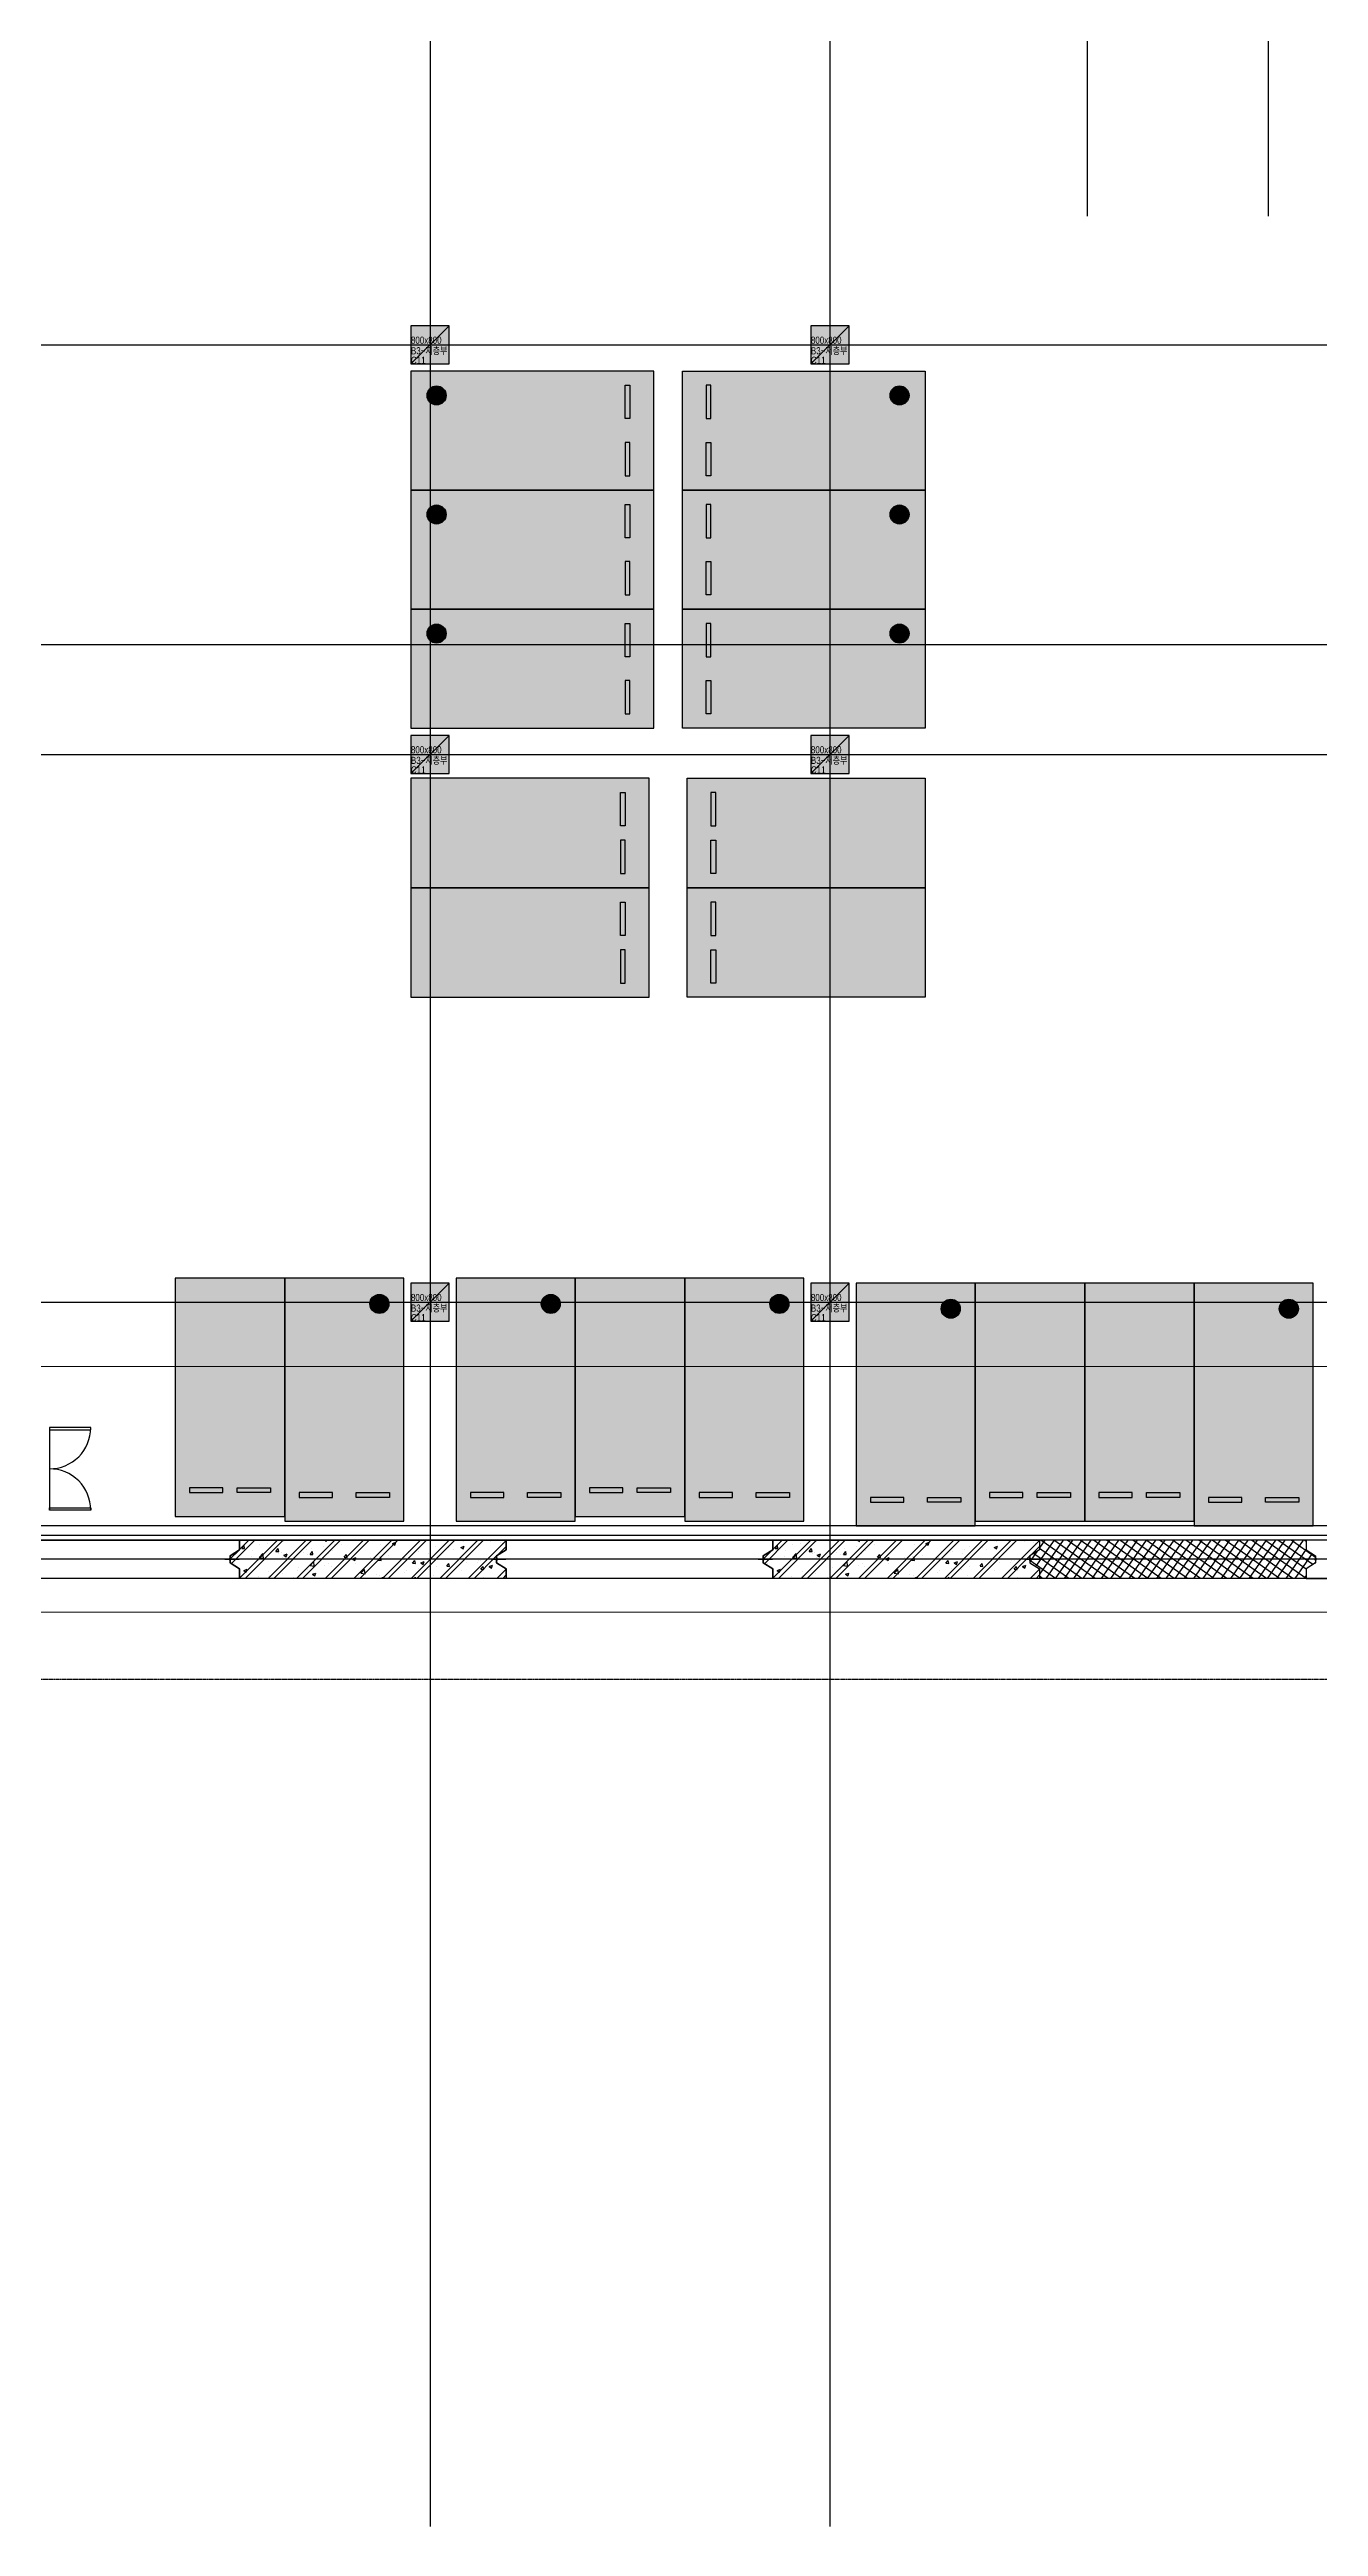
# Model space of a CAD drawing. Header units: millimetres. Extents: x -20379 to 476967, y -520228 to 220376.
# Drawn here: x 247654 to 274304, y -520228 to -468221 of the extents above; entities that cross this region are included whole.
import ezdxf
from ezdxf.enums import TextEntityAlignment as Align

# ---------------------------------------------------------------- set-up
doc = ezdxf.new("R2010")
doc.units = ezdxf.units.MM
doc.header["$MEASUREMENT"] = 0
doc.linetypes.add('$0$X-GRID_B3~B1$0$CENTER2', pattern=[1.125, 0.75, -0.125, 0.125, -0.125])
doc.linetypes.add('$0$X-SITE$0$ACAD_ISO05W100', pattern=[33, 24, -3, 0, -3, 0, -3])
doc.layers.get('Defpoints').update_dxf_attribs({"color": 145, "lineweight": 9})
doc.layers.add('$0$NDC_S_HATCH MATERIAL', color=8, linetype='Continuous', lineweight=9)
for name, color, linetype in [('$0$X-COL-B2$0$A-254', 254, 'Continuous'), ('$0$X-COL-B2$0$A-COL', 2, 'Continuous'), ('$0$X-COL-B2$0$A-CON', 2, 'Continuous'), ('$0$X-DIAPHGRAM Wall PLAN$0$A-COL', 2, 'Continuous'), ('$0$X-DIAPHGRAM Wall PLAN$0$A-HAT', 9, 'Continuous'), ('$0$X-GRID_B3~B1$0$A-CEN1', 1, '$0$X-GRID_B3~B1$0$CENTER2'), ('$0$X-INT-B2$0$A-DOOR', 4, 'Continuous'), ('$0$X-INT-B2$0$A-DOORF', 9, 'Continuous'), ('$0$X-INT-B2$0$A-ELE4', 8, 'Continuous'), ('$0$X-INT-B2$0$A-PARK', 5, 'Continuous'), ('$0$X-INT-B2$0$A-PARK(\\M+3C8AE\\M+3C0E5)', 5, 'Continuous'), ('$0$X-INT-B2$0$A-WALB', 3, 'Continuous'), ('$0$X-SITE$0$A-SITE', 2, '$0$X-SITE$0$ACAD_ISO05W100')]:
    doc.layers.add(name, color=color, linetype=linetype)
doc.styles.add('$0$X-COL-B2$0$Hrtext', font='arial.ttf', dxfattribs={"width": 0.8})
doc.styles.add('$0$X-GRID_B3~B1$0$Heerim', font='', dxfattribs={"width": 0.8})
doc.styles.get('$0$X-GRID_B3~B1$0$Heerim').set_extended_font_data('Dotum')

# ---------------------------------------------------------------- blocks, each defined once
blk = doc.blocks.new('$0$258')
at = {"layer": '$0$X-COL-B2$0$A-254'}
h = blk.add_hatch(color=256, dxfattribs=at)
h.dxf.hatch_style = 1
h.paths.add_polyline_path([(354347, -160731), (353547, -160731), (353547, -161531), (354347, -161531)])
h = blk.add_hatch(color=256, dxfattribs=at)
h.dxf.hatch_style = 1
h.paths.add_polyline_path([(362747, -160731), (361947, -160731), (361947, -161531), (362747, -161531)])
h = blk.add_hatch(color=256, dxfattribs=at)
h.dxf.hatch_style = 1
h.paths.add_polyline_path([(354347, -169331), (353547, -169331), (353547, -170131), (354347, -170131)])
h = blk.add_hatch(color=256, dxfattribs=at)
h.dxf.hatch_style = 1
h.paths.add_polyline_path([(362747, -169331), (361947, -169331), (361947, -170131), (362747, -170131)])
h = blk.add_hatch(color=256, dxfattribs=at)
h.dxf.hatch_style = 1
h.paths.add_polyline_path([(354347, -180831), (353547, -180831), (353547, -181631), (354347, -181631)])
h = blk.add_hatch(color=256, dxfattribs=at)
h.dxf.hatch_style = 1
h.paths.add_polyline_path([(362747, -180831), (361947, -180831), (361947, -181631), (362747, -181631)])
at = {"layer": '$0$X-INT-B2$0$A-PARK'}
h = blk.add_hatch(color=254, dxfattribs=at)
h.dxf.hatch_style = 1
h.paths.add_polyline_path([(358547, -170231), (353547, -170231), (353547, -172531), (358547, -172531)])
h = blk.add_hatch(color=254, dxfattribs=at)
h.dxf.hatch_style = 1
h.paths.add_polyline_path([(359347, -170231), (364347, -170231), (364347, -172531), (359347, -172531)])
h = blk.add_hatch(color=254, dxfattribs=at)
h.dxf.hatch_style = 1
h.paths.add_polyline_path([(358547, -172531), (353547, -172531), (353547, -174831), (358547, -174831)])
h = blk.add_hatch(color=254, dxfattribs=at)
h.dxf.hatch_style = 1
h.paths.add_polyline_path([(359347, -172531), (364347, -172531), (364347, -174831), (359347, -174831)])
h = blk.add_hatch(color=254, dxfattribs=at)
h.dxf.hatch_style = 1
h.paths.add_polyline_path([(350897, -185731), (350897, -180731), (348597, -180731), (348597, -185731)])
h = blk.add_hatch(color=254, dxfattribs=at)
h.dxf.hatch_style = 1
h.paths.add_polyline_path([(359297, -185731), (359297, -180731), (356997, -180731), (356997, -185731)])
h = blk.add_hatch(color=254, dxfattribs=at)
h.dxf.hatch_style = 1
h.paths.add_polyline_path([(367697, -185831), (367697, -180831), (365397, -180831), (365397, -185831)])
h = blk.add_hatch(color=254, dxfattribs=at)
h.dxf.hatch_style = 1
h.paths.add_polyline_path([(369997, -185831), (369997, -180831), (367697, -180831), (367697, -185831)])
at = {"layer": '$0$X-INT-B2$0$A-PARK(\\M+3C8AE\\M+3C0E5)'}
h = blk.add_hatch(color=251, dxfattribs=at)
h.dxf.hatch_style = 1
edge = h.paths.add_edge_path()
edge.add_arc((354085, -162194), 200, 0, 360)
h = blk.add_hatch(color=251, dxfattribs=at)
h.dxf.hatch_style = 1
edge = h.paths.add_edge_path()
edge.add_arc((363808, -162194), 200, 0, 360)
h = blk.add_hatch(color=251, dxfattribs=at)
h.dxf.hatch_style = 1
edge = h.paths.add_edge_path()
edge.add_arc((354085, -164694), 200, 0, 360)
h = blk.add_hatch(color=251, dxfattribs=at)
h.dxf.hatch_style = 1
edge = h.paths.add_edge_path()
edge.add_arc((363808, -164694), 200, 0, 360)
h = blk.add_hatch(color=251, dxfattribs=at)
h.dxf.hatch_style = 1
edge = h.paths.add_edge_path()
edge.add_arc((354085, -167194), 200, 0, 360)
h = blk.add_hatch(color=251, dxfattribs=at)
h.dxf.hatch_style = 1
edge = h.paths.add_edge_path()
edge.add_arc((363808, -167194), 200, 0, 360)
h = blk.add_hatch(color=251, dxfattribs=at)
h.dxf.hatch_style = 1
edge = h.paths.add_edge_path()
edge.add_arc((352884, -181269), 200, 0, 360)
h = blk.add_hatch(color=251, dxfattribs=at)
h.dxf.hatch_style = 1
edge = h.paths.add_edge_path()
edge.add_arc((356484, -181269), 200, 0, 360)
h = blk.add_hatch(color=251, dxfattribs=at)
h.dxf.hatch_style = 1
edge = h.paths.add_edge_path()
edge.add_arc((361284, -181269), 200, 0, 360)
h = blk.add_hatch(color=251, dxfattribs=at)
h.dxf.hatch_style = 1
edge = h.paths.add_edge_path()
edge.add_arc((364884, -181369), 200, 0, 360)
h = blk.add_hatch(color=251, dxfattribs=at)
h.dxf.hatch_style = 1
edge = h.paths.add_edge_path()
edge.add_arc((371984, -181369), 200, 0, 360)
h = blk.add_hatch(color=254)
h.dxf.hatch_style = 1
h.paths.add_polyline_path([(358647, -161681), (353547, -161681), (353547, -164181), (358647, -164181)])
h = blk.add_hatch(color=254)
h.dxf.hatch_style = 1
h.paths.add_polyline_path([(359247, -161681), (364347, -161681), (364347, -164181), (359247, -164181)])
h = blk.add_hatch(color=254)
h.dxf.hatch_style = 1
h.paths.add_polyline_path([(358647, -164181), (353547, -164181), (353547, -166681), (358647, -166681)])
h = blk.add_hatch(color=254)
h.dxf.hatch_style = 1
h.paths.add_polyline_path([(359247, -164181), (364347, -164181), (364347, -166681), (359247, -166681)])
h = blk.add_hatch(color=254)
h.dxf.hatch_style = 1
h.paths.add_polyline_path([(358647, -166681), (353547, -166681), (353547, -169181), (358647, -169181)])
h = blk.add_hatch(color=254)
h.dxf.hatch_style = 1
h.paths.add_polyline_path([(359247, -166681), (364347, -166681), (364347, -169181), (359247, -169181)])
h = blk.add_hatch(color=254)
h.dxf.hatch_style = 1
h.paths.add_polyline_path([(353397, -185831), (353397, -180731), (350897, -180731), (350897, -185831)])
h = blk.add_hatch(color=254)
h.dxf.hatch_style = 1
h.paths.add_polyline_path([(356997, -185831), (356997, -180731), (354497, -180731), (354497, -185831)])
h = blk.add_hatch(color=254)
h.dxf.hatch_style = 1
h.paths.add_polyline_path([(361797, -185831), (361797, -180731), (359297, -180731), (359297, -185831)])
h = blk.add_hatch(color=254)
h.dxf.hatch_style = 1
h.paths.add_polyline_path([(365397, -185931), (365397, -180831), (362897, -180831), (362897, -185931)])
h = blk.add_hatch(color=254)
h.dxf.hatch_style = 1
h.paths.add_polyline_path([(372497, -185931), (372497, -180831), (369997, -180831), (369997, -185931)])
at = {"layer": '$0$X-COL-B2$0$A-COL'}
for p, q in [((354347, -160731), (353547, -160731)), ((353547, -160731), (353547, -161531)), ((354347, -161531), (354347, -160731)), ((362747, -160731), (361947, -160731)), ((361947, -160731), (361947, -161531)), ((362747, -161531), (362747, -160731)), ((353547, -161531), (354347, -161531)), ((361947, -161531), (362747, -161531)), ((354347, -169331), (353547, -169331)), ((353547, -169331), (353547, -170131)), ((354347, -170131), (354347, -169331)), ((362747, -169331), (361947, -169331)), ((361947, -169331), (361947, -170131)), ((362747, -170131), (362747, -169331)), ((353547, -170131), (354347, -170131)), ((361947, -170131), (362747, -170131)), ((354347, -180831), (353547, -180831)), ((353547, -180831), (353547, -181631)), ((354347, -181631), (354347, -180831)), ((362747, -180831), (361947, -180831)), ((361947, -180831), (361947, -181631)), ((362747, -181631), (362747, -180831)), ((353547, -181631), (354347, -181631)), ((361947, -181631), (362747, -181631))]:
    blk.add_line(p, q, dxfattribs=at)
at = {"layer": '$0$X-COL-B2$0$A-CON', "ltscale": 10}
for p, q in [((553347, -186231), (336747, -186231)), ((554147, -187031), (335947, -187031))]:
    blk.add_line(p, q, dxfattribs=at)
at = {"layer": '$0$X-DIAPHGRAM Wall PLAN$0$A-COL'}
for p, q in [((553347, -186231), (336747, -186231)), ((554147, -187031), (335947, -187031))]:
    blk.add_line(p, q, dxfattribs=at)
at = {"layer": '$0$X-DIAPHGRAM Wall PLAN$0$A-COL', "ltscale": 0.01}
for p, q in [((344347, -186231), (349947, -186231)), ((349947, -186431), (349747, -186556)), ((349747, -186556), (349947, -186431)), ((349747, -186556), (349747, -186706)), ((349747, -186706), (349747, -186556)), ((349947, -186231), (349947, -186431)), ((349947, -186431), (349947, -186231)), ((349947, -186231), (355547, -186231)), ((355547, -186431), (355347, -186556)), ((355347, -186556), (355547, -186431)), ((355347, -186556), (355347, -186706)), ((355347, -186706), (355347, -186556)), ((355547, -186231), (355547, -186431)), ((355547, -186431), (355547, -186231)), ((355547, -186231), (361147, -186231)), ((361147, -186431), (360947, -186556)), ((360947, -186556), (361147, -186431)), ((360947, -186556), (360947, -186706)), ((360947, -186706), (360947, -186556)), ((361147, -186231), (361147, -186431)), ((361147, -186431), (361147, -186231)), ((361147, -186231), (366747, -186231)), ((366747, -186431), (366547, -186556)), ((366547, -186556), (366547, -186706)), ((366747, -186231), (366747, -186431)), ((377947, -186231), (372347, -186231)), ((372347, -186231), (372347, -186431)), ((372347, -186431), (372547, -186556)), ((372547, -186556), (372547, -186706)), ((349947, -187031), (344347, -187031)), ((349747, -186706), (349947, -186831)), ((349947, -186831), (349747, -186706)), ((349947, -186831), (349947, -187031)), ((349947, -187031), (349947, -186831)), ((355547, -187031), (349947, -187031)), ((355347, -186706), (355547, -186831)), ((355547, -186831), (355347, -186706)), ((355547, -186831), (355547, -187031)), ((355547, -187031), (355547, -186831)), ((361147, -187031), (355547, -187031)), ((360947, -186706), (361147, -186831)), ((361147, -186831), (360947, -186706)), ((361147, -186831), (361147, -187031)), ((361147, -187031), (361147, -186831)), ((366747, -187031), (361147, -187031)), ((366547, -186706), (366747, -186831)), ((366747, -186831), (366747, -187031)), ((372547, -186706), (372347, -186831)), ((372347, -186831), (372347, -187031)), ((372347, -187031), (377947, -187031))]:
    blk.add_line(p, q, dxfattribs=at)
at = {"layer": '$0$X-DIAPHGRAM Wall PLAN$0$A-COL', "ltscale": 50}
for p, q in [((349854, -186631), (349554, -186631)), ((349639, -186631), (349939, -186631)), ((355454, -186631), (355154, -186631)), ((355239, -186631), (355539, -186631)), ((361054, -186631), (360754, -186631)), ((360839, -186631), (361139, -186631)), ((366439, -186631), (366739, -186631)), ((372654, -186631), (372354, -186631))]:
    blk.add_line(p, q, dxfattribs=at)
for centre, start, end in [((349747, -186631), 0, 180), ((349747, -186631), 360, 180), ((349747, -186631), 180, 0), ((349747, -186631), 180, 360), ((355347, -186631), 0, 180), ((355347, -186631), 360, 180), ((355347, -186631), 180, 0), ((355347, -186631), 180, 360), ((360947, -186631), 0, 180), ((360947, -186631), 360, 180), ((360947, -186631), 180, 0), ((360947, -186631), 180, 360), ((366547, -186631), 0, 180), ((366547, -186631), 180, 0), ((372547, -186631), 360, 180), ((372547, -186631), 180, 360)]:
    blk.add_arc(centre, 20, start, end, dxfattribs=at)
at = {"layer": '$0$X-DIAPHGRAM Wall PLAN$0$A-HAT', "linetype": 'Continuous'}
for p, q in [((349759, -186615), (349936, -186437)), ((349773, -186723), (350265, -186231)), ((349947, -186427), (350143, -186231)), ((349947, -187028), (350744, -186231)), ((349949, -186395), (349949, -186395)), ((349994, -186401), (350043, -186344)), ((349994, -186401), (350054, -186406)), ((350054, -186406), (350043, -186344)), ((350066, -187031), (350866, -186231)), ((350189, -186615), (350189, -186615)), ((350196, -186569), (350196, -186569)), ((350214, -186450), (350214, -186450)), ((350353, -186659), (350353, -186659)), ((350360, -186593), (350438, -186512)), ((350360, -186593), (350449, -186607)), ((350365, -186326), (350365, -186326)), ((350449, -186607), (350438, -186512)), ((350447, -186536), (350447, -186536)), ((350532, -186295), (350532, -186295)), ((350545, -187031), (351345, -186231)), ((350667, -187031), (351467, -186231)), ((350712, -186464), (350760, -186407)), ((350712, -186464), (350771, -186469)), ((350748, -186473), (350748, -186473)), ((350771, -186469), (350760, -186407)), ((350772, -186515), (350772, -186515)), ((350825, -186486), (350825, -186486)), ((350858, -186595), (350858, -186595)), ((350870, -186262), (350870, -186262)), ((350880, -186543), (350950, -186516)), ((350880, -186543), (350929, -186577)), ((350929, -186577), (350950, -186516)), ((351146, -187031), (351946, -186231)), ((351268, -187031), (352068, -186231)), ((351282, -186495), (351282, -186495)), ((351355, -186415), (351355, -186415)), ((351378, -186520), (351378, -186520)), ((351428, -186759), (351505, -186677)), ((351429, -186527), (351477, -186469)), ((351429, -186527), (351489, -186532)), ((351457, -186403), (351457, -186403)), ((351489, -186532), (351477, -186469)), ((351516, -186772), (351505, -186677)), ((351707, -186370), (351707, -186370)), ((351735, -186231), (351769, -186254)), ((351747, -187031), (352547, -186231)), ((351769, -186254), (351777, -186231)), ((351815, -186518), (351815, -186518)), ((351869, -187031), (352669, -186231)), ((351891, -186449), (351891, -186449)), ((351938, -186315), (351938, -186315)), ((352086, -186320), (352086, -186320)), ((352146, -186589), (352194, -186532)), ((352146, -186589), (352206, -186595)), ((352206, -186595), (352194, -186532)), ((352317, -186623), (352387, -186596)), ((352317, -186623), (352366, -186657)), ((352320, -186665), (352320, -186665)), ((352348, -187031), (353148, -186231)), ((352349, -186540), (352349, -186540)), ((352366, -186657), (352387, -186596)), ((352396, -186385), (352396, -186385)), ((352455, -186631), (352455, -186631)), ((352470, -187031), (353270, -186231)), ((352705, -186598), (352705, -186598)), ((352718, -186237), (352718, -186237)), ((352863, -186652), (352912, -186595)), ((352863, -186652), (352923, -186657)), ((352883, -186563), (352883, -186563)), ((352903, -186564), (352903, -186564)), ((352903, -186643), (352903, -186643)), ((352923, -186657), (352912, -186595)), ((352916, -186310), (352916, -186310)), ((352949, -187031), (353749, -186231)), ((353071, -187031), (353871, -186231)), ((353084, -186549), (353084, -186549)), ((353157, -186301), (353227, -186274)), ((353157, -186301), (353207, -186334)), ((353207, -186334), (353227, -186274)), ((353417, -186573), (353417, -186573)), ((353417, -186585), (353417, -186585)), ((353429, -186240), (353429, -186240)), ((353487, -186464), (353487, -186464)), ((353550, -187031), (354350, -186231)), ((353581, -186715), (353629, -186658)), ((353640, -186720), (353629, -186658)), ((353672, -187031), (354472, -186231)), ((353715, -186465), (353715, -186465)), ((353754, -186703), (353824, -186676)), ((353754, -186703), (353804, -186737)), ((353804, -186737), (353824, -186676)), ((353922, -186509), (353922, -186509)), ((353951, -186608), (353951, -186608)), ((353965, -186432), (353965, -186432)), ((354070, -186364), (354070, -186364)), ((354151, -187031), (354951, -186231)), ((354274, -187031), (355074, -186231)), ((354344, -186383), (354344, -186383)), ((354361, -186234), (354361, -186234)), ((354441, -186434), (354441, -186434)), ((354485, -186630), (354485, -186630)), ((354594, -186381), (354664, -186354)), ((354594, -186381), (354644, -186414)), ((354644, -186414), (354664, -186354)), ((354653, -186264), (354653, -186264)), ((354713, -186694), (354713, -186694)), ((354752, -187031), (355547, -186236)), ((354875, -187031), (355347, -186559)), ((354894, -186256), (354894, -186256)), ((354943, -186696), (354943, -186696)), ((354955, -186363), (354955, -186363)), ((354963, -186661), (354963, -186661)), ((354976, -186299), (354976, -186299)), ((355018, -186653), (355018, -186653)), ((355226, -186266), (355226, -186266)), ((355342, -186611), (355342, -186611)), ((355355, -186551), (355547, -186359)), ((355428, -186279), (355428, -186279)), ((355460, -186299), (355460, -186299)), ((360959, -186615), (361136, -186437)), ((360973, -186723), (361465, -186231)), ((361147, -186427), (361343, -186231)), ((361147, -187028), (361944, -186231)), ((361149, -186395), (361149, -186395)), ((361194, -186401), (361243, -186344)), ((361194, -186401), (361254, -186406)), ((361254, -186406), (361243, -186344)), ((361266, -187031), (362066, -186231)), ((361389, -186615), (361389, -186615)), ((361396, -186569), (361396, -186569)), ((361414, -186450), (361414, -186450)), ((361553, -186659), (361553, -186659)), ((361560, -186593), (361638, -186512)), ((361560, -186593), (361649, -186607)), ((361565, -186326), (361565, -186326)), ((361649, -186607), (361638, -186512)), ((361647, -186536), (361647, -186536)), ((361732, -186295), (361732, -186295)), ((361745, -187031), (362545, -186231)), ((361867, -187031), (362667, -186231)), ((361912, -186464), (361960, -186407)), ((361912, -186464), (361971, -186469)), ((361948, -186473), (361948, -186473)), ((361971, -186469), (361960, -186407)), ((361972, -186515), (361972, -186515)), ((362025, -186486), (362025, -186486)), ((362058, -186595), (362058, -186595)), ((362070, -186262), (362070, -186262)), ((362080, -186543), (362150, -186516)), ((362080, -186543), (362129, -186577)), ((362129, -186577), (362150, -186516)), ((362346, -187031), (363146, -186231)), ((362468, -187031), (363268, -186231)), ((362482, -186495), (362482, -186495)), ((362555, -186415), (362555, -186415)), ((362578, -186520), (362578, -186520)), ((362628, -186759), (362705, -186677)), ((362629, -186527), (362677, -186469)), ((362629, -186527), (362689, -186532)), ((362657, -186403), (362657, -186403)), ((362689, -186532), (362677, -186469)), ((362716, -186772), (362705, -186677)), ((362907, -186370), (362907, -186370)), ((362935, -186231), (362969, -186254)), ((362947, -187031), (363747, -186231)), ((362969, -186254), (362977, -186231)), ((363015, -186518), (363015, -186518)), ((363069, -187031), (363869, -186231)), ((363091, -186449), (363091, -186449)), ((363138, -186315), (363138, -186315)), ((363286, -186320), (363286, -186320)), ((363346, -186589), (363394, -186532)), ((363346, -186589), (363406, -186595)), ((363406, -186595), (363394, -186532)), ((363517, -186623), (363587, -186596)), ((363517, -186623), (363566, -186657)), ((363520, -186665), (363520, -186665)), ((363548, -187031), (364348, -186231)), ((363549, -186540), (363549, -186540)), ((363566, -186657), (363587, -186596)), ((363596, -186385), (363596, -186385)), ((363655, -186631), (363655, -186631)), ((363670, -187031), (364470, -186231)), ((363905, -186598), (363905, -186598)), ((363918, -186237), (363918, -186237)), ((364063, -186652), (364112, -186595)), ((364063, -186652), (364123, -186657)), ((364083, -186563), (364083, -186563)), ((364103, -186564), (364103, -186564)), ((364103, -186643), (364103, -186643)), ((364123, -186657), (364112, -186595)), ((364116, -186310), (364116, -186310)), ((364149, -187031), (364949, -186231)), ((364271, -187031), (365071, -186231)), ((364284, -186549), (364284, -186549)), ((364357, -186301), (364427, -186274)), ((364357, -186301), (364407, -186334)), ((364407, -186334), (364427, -186274)), ((364617, -186573), (364617, -186573)), ((364617, -186585), (364617, -186585)), ((364629, -186240), (364629, -186240)), ((364687, -186464), (364687, -186464)), ((364750, -187031), (365550, -186231)), ((364781, -186715), (364829, -186658)), ((364840, -186720), (364829, -186658)), ((364872, -187031), (365672, -186231)), ((364915, -186465), (364915, -186465)), ((364954, -186703), (365024, -186676)), ((364954, -186703), (365004, -186737)), ((365004, -186737), (365024, -186676)), ((365122, -186509), (365122, -186509)), ((365151, -186608), (365151, -186608)), ((365165, -186432), (365165, -186432)), ((365270, -186364), (365270, -186364)), ((365351, -187031), (366151, -186231)), ((365474, -187031), (366274, -186231)), ((365544, -186383), (365544, -186383)), ((365561, -186234), (365561, -186234)), ((365641, -186434), (365641, -186434)), ((365685, -186630), (365685, -186630)), ((365794, -186381), (365864, -186354)), ((365794, -186381), (365844, -186414)), ((365844, -186414), (365864, -186354)), ((365853, -186264), (365853, -186264)), ((365913, -186694), (365913, -186694)), ((365952, -187031), (366747, -186236)), ((366075, -187031), (366547, -186559)), ((366094, -186256), (366094, -186256)), ((366143, -186696), (366143, -186696)), ((366155, -186363), (366155, -186363)), ((366163, -186661), (366163, -186661)), ((366176, -186299), (366176, -186299)), ((366218, -186653), (366218, -186653)), ((366426, -186266), (366426, -186266)), ((366542, -186611), (366542, -186611)), ((366555, -186551), (366747, -186359)), ((366628, -186279), (366628, -186279)), ((366660, -186299), (366660, -186299)), ((349840, -186729), (349840, -186729)), ((350019, -186961), (350019, -186961)), ((350039, -186866), (350109, -186839)), ((350039, -186866), (350089, -186899)), ((350089, -186899), (350109, -186839)), ((350184, -186930), (350184, -186930)), ((350341, -186992), (350341, -186992)), ((350553, -186984), (350553, -186984)), ((350562, -186880), (350562, -186880)), ((350571, -186965), (350571, -186965)), ((350846, -186928), (350846, -186928)), ((351087, -187006), (351087, -187006)), ((351154, -186865), (351154, -186865)), ((351194, -186797), (351194, -186797)), ((351366, -186853), (351366, -186853)), ((351428, -186759), (351516, -186772)), ((351444, -186764), (351444, -186764)), ((351476, -186946), (351546, -186919)), ((351476, -186946), (351526, -186979)), ((351526, -186979), (351546, -186919)), ((351621, -187029), (351621, -187029)), ((351737, -186765), (351737, -186765)), ((351823, -186714), (351823, -186714)), ((351879, -186782), (351879, -186782)), ((352191, -187026), (352191, -187026)), ((352384, -186718), (352384, -186718)), ((352442, -186993), (352442, -186993)), ((352495, -186924), (352573, -186843)), ((352495, -186924), (352584, -186938)), ((352584, -186938), (352573, -186843)), ((352821, -186943), (352821, -186943)), ((352891, -186976), (352891, -186976)), ((352914, -187026), (352984, -186999)), ((352914, -187026), (352921, -187031)), ((352973, -187031), (352984, -186999)), ((353405, -186906), (353405, -186906)), ((353452, -186860), (353452, -186860)), ((353581, -186715), (353640, -186720)), ((353618, -187031), (353640, -187008)), ((353642, -187031), (353640, -187008)), ((353702, -186827), (353702, -186827)), ((353910, -186842), (353910, -186842)), ((354029, -186961), (354029, -186961)), ((354081, -186777), (354081, -186777)), ((354298, -186778), (354346, -186720)), ((354298, -186778), (354358, -186783)), ((354358, -186783), (354346, -186720)), ((354429, -186767), (354429, -186767)), ((354612, -186861), (354612, -186861)), ((354930, -187029), (354930, -187029)), ((355015, -186840), (355063, -186783)), ((355015, -186840), (355075, -186846)), ((355075, -186846), (355063, -186783)), ((355079, -187005), (355079, -187005)), ((355191, -186783), (355261, -186756)), ((355191, -186783), (355241, -186817)), ((355195, -186761), (355195, -186761)), ((355241, -186817), (355261, -186757)), ((355353, -187031), (355547, -186837)), ((355435, -186980), (355435, -186980)), ((355436, -186965), (355436, -186965)), ((355476, -187031), (355547, -186960)), ((361040, -186729), (361040, -186729)), ((361219, -186961), (361219, -186961)), ((361239, -186866), (361309, -186839)), ((361239, -186866), (361289, -186899)), ((361289, -186899), (361309, -186839)), ((361384, -186930), (361384, -186930)), ((361541, -186992), (361541, -186992)), ((361753, -186984), (361753, -186984)), ((361762, -186880), (361762, -186880)), ((361771, -186965), (361771, -186965)), ((362046, -186928), (362046, -186928)), ((362287, -187006), (362287, -187006)), ((362354, -186865), (362354, -186865)), ((362394, -186797), (362394, -186797)), ((362566, -186853), (362566, -186853)), ((362628, -186759), (362716, -186772)), ((362644, -186764), (362644, -186764)), ((362676, -186946), (362746, -186919)), ((362676, -186946), (362726, -186979)), ((362726, -186979), (362746, -186919)), ((362821, -187029), (362821, -187029)), ((362937, -186765), (362937, -186765)), ((363023, -186714), (363023, -186714)), ((363079, -186782), (363079, -186782)), ((363391, -187026), (363391, -187026)), ((363584, -186718), (363584, -186718)), ((363642, -186993), (363642, -186993)), ((363695, -186924), (363773, -186843)), ((363695, -186924), (363784, -186938)), ((363784, -186938), (363773, -186843)), ((364021, -186943), (364021, -186943)), ((364091, -186976), (364091, -186976)), ((364114, -187026), (364184, -186999)), ((364114, -187026), (364121, -187031)), ((364173, -187031), (364184, -186999)), ((364605, -186906), (364605, -186906)), ((364652, -186860), (364652, -186860)), ((364781, -186715), (364840, -186720)), ((364818, -187031), (364840, -187008)), ((364842, -187031), (364840, -187008)), ((364902, -186827), (364902, -186827)), ((365110, -186842), (365110, -186842)), ((365229, -186961), (365229, -186961)), ((365281, -186777), (365281, -186777)), ((365498, -186778), (365546, -186720)), ((365498, -186778), (365558, -186783)), ((365558, -186783), (365546, -186720)), ((365629, -186767), (365629, -186767)), ((365812, -186861), (365812, -186861)), ((366130, -187029), (366130, -187029)), ((366215, -186840), (366263, -186783)), ((366215, -186840), (366275, -186846)), ((366275, -186846), (366263, -186783)), ((366279, -187005), (366279, -187005)), ((366391, -186783), (366461, -186756)), ((366391, -186783), (366441, -186817)), ((366395, -186761), (366395, -186761)), ((366441, -186817), (366461, -186757)), ((366553, -187031), (366747, -186837)), ((366635, -186980), (366635, -186980)), ((366636, -186965), (366636, -186965)), ((366676, -187031), (366747, -186960))]:
    blk.add_line(p, q, dxfattribs=at)
at = {"layer": '$0$X-DIAPHGRAM Wall PLAN$0$A-HAT', "linetype": 'Continuous', "ltscale": 500}
for p, q in [((366698, -186461), (366547, -186677)), ((367086, -187031), (366547, -186653)), ((367363, -187031), (366619, -186510)), ((367053, -186231), (366667, -186781)), ((367247, -186231), (366747, -186945)), ((366859, -186231), (366747, -186392)), ((367639, -187031), (366747, -186405)), ((367916, -187031), (366774, -186231)), ((367440, -186231), (366880, -187031)), ((368193, -187031), (367051, -186231)), ((367634, -186231), (367074, -187031)), ((367828, -186231), (367268, -187031)), ((368470, -187031), (367327, -186231)), ((368022, -186231), (367462, -187031)), ((368747, -187031), (367604, -186231)), ((368216, -186231), (367655, -187031)), ((368409, -186231), (367849, -187031)), ((369023, -187031), (367881, -186231)), ((368603, -186231), (368043, -187031)), ((369300, -187031), (368158, -186231)), ((368797, -186231), (368237, -187031)), ((368991, -186231), (368431, -187031)), ((369577, -187031), (368434, -186231)), ((369185, -186231), (368624, -187031)), ((369854, -187031), (368711, -186231)), ((369378, -186231), (368818, -187031)), ((370130, -187031), (368988, -186231)), ((369572, -186231), (369012, -187031)), ((369766, -186231), (369206, -187031)), ((370407, -187031), (369265, -186231)), ((369960, -186231), (369400, -187031)), ((370684, -187031), (369541, -186231)), ((370154, -186231), (369593, -187031)), ((370347, -186231), (369787, -187031)), ((370961, -187031), (369818, -186231)), ((370541, -186231), (369981, -187031)), ((371238, -187031), (370095, -186231)), ((370735, -186231), (370175, -187031)), ((370929, -186231), (370369, -187031)), ((371514, -187031), (370372, -186231)), ((371123, -186231), (370562, -187031)), ((371791, -187031), (370649, -186231)), ((371316, -186231), (370756, -187031)), ((372068, -187031), (370925, -186231)), ((371510, -186231), (370950, -187031)), ((371704, -186231), (371144, -187031)), ((372345, -187031), (371202, -186231)), ((371898, -186231), (371338, -187031)), ((372347, -186838), (371479, -186231)), ((372092, -186231), (371531, -187031)), ((372285, -186231), (371725, -187031)), ((372487, -186743), (371756, -186231)), ((372347, -186420), (371919, -187031)), ((372547, -186591), (372032, -186231)), ((372476, -186512), (372113, -187031)), ((372347, -186257), (372309, -186231)), ((372547, -186688), (372525, -186719)), ((366809, -187031), (366747, -186987)), ((372347, -186974), (372307, -187031))]:
    blk.add_line(p, q, dxfattribs=at)
at = {"layer": '$0$X-GRID_B3~B1$0$A-CEN1', "ltscale": 10}
for p, q in [((353947, -71986), (353947, -206938)), ((362347, -71986), (362347, -206938)), ((367747, -71986), (367747, -158431)), ((371547, -71986), (371547, -158431)), ((324908, -161131), (442147, -161131)), ((565437, -167431), (324908, -167431)), ((324908, -169731), (442147, -169731)), ((324908, -181231), (442147, -181231)), ((565437, -186631), (324908, -186631))]:
    blk.add_line(p, q, dxfattribs=at)
at = {"layer": '$0$X-INT-B2$0$A-DOOR'}
for p, q in [((345957, -183866), (345957, -183911)), ((346822, -183866), (345957, -183866)), ((345957, -183911), (346822, -183911)), ((346822, -183911), (346822, -183866)), ((345957, -185596), (345957, -185551)), ((345957, -185551), (346822, -185551)), ((346822, -185596), (345957, -185596)), ((346822, -185551), (346822, -185596))]:
    blk.add_line(p, q, dxfattribs=at)
at = {"layer": '$0$X-INT-B2$0$A-DOORF'}
for centre, start, end in [((345957, -183866), 269.9893, 0.0107), ((345957, -185596), 359.9893, 90.0107)]:
    blk.add_arc(centre, 865, start, end, dxfattribs=at)
at = {"layer": '$0$X-INT-B2$0$A-ELE4'}
blk.add_line((345957, -183866), (345957, -185596), dxfattribs=at)
at = {"layer": '$0$X-INT-B2$0$A-PARK'}
for p, q in [((358547, -170231), (353547, -170231)), ((353547, -170231), (353547, -172531)), ((357947, -171231), (357947, -170531)), ((357947, -170531), (358047, -170531)), ((358047, -170531), (358047, -171231)), ((358547, -172531), (358547, -170231)), ((359347, -170231), (364347, -170231)), ((359347, -172531), (359347, -170231)), ((359947, -170531), (359847, -170531)), ((359847, -170531), (359847, -171231)), ((359947, -171231), (359947, -170531)), ((364347, -170231), (364347, -172531)), ((358047, -171231), (357947, -171231)), ((358047, -171531), (357947, -171531)), ((357947, -171531), (357947, -172231)), ((358047, -172231), (358047, -171531)), ((359847, -171231), (359947, -171231)), ((359847, -171531), (359947, -171531)), ((359847, -172231), (359847, -171531)), ((359947, -171531), (359947, -172231)), ((353547, -172531), (358547, -172531)), ((358547, -172531), (353547, -172531)), ((353547, -172531), (353547, -174831)), ((357947, -172231), (358047, -172231)), ((358547, -174831), (358547, -172531)), ((364347, -172531), (359347, -172531)), ((359347, -172531), (364347, -172531)), ((359347, -174831), (359347, -172531)), ((359947, -172231), (359847, -172231)), ((364347, -172531), (364347, -174831)), ((357947, -173531), (357947, -172831)), ((357947, -172831), (358047, -172831)), ((358047, -172831), (358047, -173531)), ((359947, -172831), (359847, -172831)), ((359847, -172831), (359847, -173531)), ((359947, -173531), (359947, -172831)), ((358047, -173531), (357947, -173531)), ((359847, -173531), (359947, -173531)), ((358047, -173831), (357947, -173831)), ((357947, -173831), (357947, -174531)), ((358047, -174531), (358047, -173831)), ((359847, -173831), (359947, -173831)), ((359847, -174531), (359847, -173831)), ((359947, -173831), (359947, -174531)), ((357947, -174531), (358047, -174531)), ((359947, -174531), (359847, -174531)), ((353547, -174831), (358547, -174831)), ((364347, -174831), (359347, -174831)), ((350897, -180731), (348597, -180731)), ((348597, -180731), (348597, -185731)), ((350897, -185731), (350897, -180731)), ((359297, -180731), (356997, -180731)), ((356997, -180731), (356997, -185731)), ((359297, -185731), (359297, -180731)), ((367697, -180831), (365397, -180831)), ((365397, -180831), (365397, -185831)), ((367697, -185831), (367697, -180831)), ((369997, -180831), (367697, -180831)), ((367697, -180831), (367697, -185831)), ((369997, -185831), (369997, -180831)), ((349597, -185131), (348897, -185131)), ((348897, -185131), (348897, -185231)), ((349597, -185231), (349597, -185131)), ((349897, -185231), (349897, -185131)), ((349897, -185131), (350597, -185131)), ((350597, -185131), (350597, -185231)), ((357997, -185131), (357297, -185131)), ((357297, -185131), (357297, -185231)), ((357997, -185231), (357997, -185131)), ((358297, -185231), (358297, -185131)), ((358297, -185131), (358997, -185131)), ((358997, -185131), (358997, -185231)), ((348897, -185231), (349597, -185231)), ((350597, -185231), (349897, -185231)), ((357297, -185231), (357997, -185231)), ((358997, -185231), (358297, -185231)), ((366397, -185231), (365697, -185231)), ((365697, -185231), (365697, -185331)), ((365697, -185331), (366397, -185331)), ((366397, -185331), (366397, -185231)), ((366697, -185331), (366697, -185231)), ((366697, -185231), (367397, -185231)), ((367397, -185331), (366697, -185331)), ((367397, -185231), (367397, -185331)), ((368697, -185231), (367997, -185231)), ((367997, -185231), (367997, -185331)), ((367997, -185331), (368697, -185331)), ((368697, -185331), (368697, -185231)), ((368997, -185331), (368997, -185231)), ((368997, -185231), (369697, -185231)), ((369697, -185331), (368997, -185331)), ((369697, -185231), (369697, -185331)), ((348597, -185731), (350897, -185731)), ((356997, -185731), (359297, -185731)), ((365397, -185831), (367697, -185831)), ((367697, -185831), (369997, -185831))]:
    blk.add_line(p, q, dxfattribs=at)
at = {"layer": '$0$X-INT-B2$0$A-PARK(\\M+3C8AE\\M+3C0E5)'}
for p, q in [((358647, -161681), (353547, -161681)), ((353547, -161681), (353547, -164181)), ((358647, -164181), (358647, -161681)), ((359247, -161681), (364347, -161681)), ((359247, -164181), (359247, -161681)), ((364347, -161681), (364347, -164181)), ((358047, -162681), (358047, -161981)), ((358047, -161981), (358147, -161981)), ((358147, -161981), (358147, -162681)), ((359847, -161981), (359747, -161981)), ((359747, -161981), (359747, -162681)), ((359847, -162681), (359847, -161981)), ((358147, -162681), (358047, -162681)), ((359747, -162681), (359847, -162681)), ((358147, -163181), (358047, -163181)), ((358047, -163181), (358047, -163881)), ((358147, -163881), (358147, -163181)), ((359747, -163181), (359847, -163181)), ((359747, -163881), (359747, -163181)), ((359847, -163181), (359847, -163881)), ((358647, -164181), (353547, -164181)), ((353547, -164181), (353547, -166681)), ((353547, -164181), (358647, -164181)), ((358047, -163881), (358147, -163881)), ((358647, -166681), (358647, -164181)), ((359247, -164181), (364347, -164181)), ((359247, -166681), (359247, -164181)), ((364347, -164181), (359247, -164181)), ((359847, -163881), (359747, -163881)), ((364347, -164181), (364347, -166681)), ((358047, -165181), (358047, -164481)), ((358047, -164481), (358147, -164481)), ((358147, -164481), (358147, -165181)), ((359847, -164481), (359747, -164481)), ((359747, -164481), (359747, -165181)), ((359847, -165181), (359847, -164481)), ((358147, -165181), (358047, -165181)), ((359747, -165181), (359847, -165181)), ((358147, -165681), (358047, -165681)), ((358047, -165681), (358047, -166381)), ((358147, -166381), (358147, -165681)), ((359747, -165681), (359847, -165681)), ((359747, -166381), (359747, -165681)), ((359847, -165681), (359847, -166381)), ((358047, -166381), (358147, -166381)), ((359847, -166381), (359747, -166381)), ((353547, -166681), (358647, -166681)), ((358647, -166681), (353547, -166681)), ((353547, -166681), (353547, -169181)), ((358647, -169181), (358647, -166681)), ((364347, -166681), (359247, -166681)), ((359247, -166681), (364347, -166681)), ((359247, -169181), (359247, -166681)), ((364347, -166681), (364347, -169181)), ((358047, -167681), (358047, -166981)), ((358047, -166981), (358147, -166981)), ((358147, -166981), (358147, -167681)), ((359847, -166981), (359747, -166981)), ((359747, -166981), (359747, -167681)), ((359847, -167681), (359847, -166981)), ((358147, -167681), (358047, -167681)), ((359747, -167681), (359847, -167681)), ((358147, -168181), (358047, -168181)), ((358047, -168181), (358047, -168881)), ((358147, -168881), (358147, -168181)), ((359747, -168181), (359847, -168181)), ((359747, -168881), (359747, -168181)), ((359847, -168181), (359847, -168881)), ((358047, -168881), (358147, -168881)), ((359847, -168881), (359747, -168881)), ((353547, -169181), (358647, -169181)), ((364347, -169181), (359247, -169181)), ((353397, -180731), (350897, -180731)), ((350897, -180731), (350897, -185831)), ((353397, -185831), (353397, -180731)), ((356997, -180731), (354497, -180731)), ((354497, -180731), (354497, -185831)), ((356997, -185831), (356997, -180731)), ((361797, -180731), (359297, -180731)), ((359297, -180731), (359297, -185831)), ((361797, -185831), (361797, -180731)), ((365397, -180831), (362897, -180831)), ((362897, -180831), (362897, -185931)), ((365397, -185931), (365397, -180831)), ((372497, -180831), (369997, -180831)), ((369997, -180831), (369997, -185931)), ((372497, -185931), (372497, -180831)), ((351897, -185231), (351197, -185231)), ((351197, -185231), (351197, -185331)), ((351197, -185331), (351897, -185331)), ((351897, -185331), (351897, -185231)), ((352397, -185331), (352397, -185231)), ((352397, -185231), (353097, -185231)), ((353097, -185331), (352397, -185331)), ((353097, -185231), (353097, -185331)), ((355497, -185231), (354797, -185231)), ((354797, -185231), (354797, -185331)), ((354797, -185331), (355497, -185331)), ((355497, -185331), (355497, -185231)), ((355997, -185331), (355997, -185231)), ((355997, -185231), (356697, -185231)), ((356697, -185331), (355997, -185331)), ((356697, -185231), (356697, -185331)), ((360297, -185231), (359597, -185231)), ((359597, -185231), (359597, -185331)), ((359597, -185331), (360297, -185331)), ((360297, -185331), (360297, -185231)), ((360797, -185331), (360797, -185231)), ((360797, -185231), (361497, -185231)), ((361497, -185331), (360797, -185331)), ((361497, -185231), (361497, -185331)), ((363897, -185331), (363197, -185331)), ((363197, -185331), (363197, -185431)), ((363197, -185431), (363897, -185431)), ((363897, -185431), (363897, -185331)), ((364397, -185431), (364397, -185331)), ((364397, -185331), (365097, -185331)), ((365097, -185431), (364397, -185431)), ((365097, -185331), (365097, -185431)), ((370997, -185331), (370297, -185331)), ((370297, -185331), (370297, -185431)), ((370297, -185431), (370997, -185431)), ((370997, -185431), (370997, -185331)), ((371497, -185431), (371497, -185331)), ((371497, -185331), (372197, -185331)), ((372197, -185431), (371497, -185431)), ((372197, -185331), (372197, -185431)), ((350897, -185831), (353397, -185831)), ((354497, -185831), (356997, -185831)), ((359297, -185831), (361797, -185831)), ((362897, -185931), (365397, -185931)), ((369997, -185931), (372497, -185931))]:
    blk.add_line(p, q, dxfattribs=at)
for centre in [(354085, -162194), (363808, -162194), (354085, -164694), (363808, -164694), (354085, -167194), (363808, -167194), (352884, -181269), (356484, -181269), (361284, -181269), (364884, -181369), (371984, -181369)]:
    blk.add_circle(centre, 200, dxfattribs=at)
at = {"layer": '$0$X-INT-B2$0$A-WALB', "ltscale": 10}
for p, q in [((389497, -185931), (340097, -185931)), ((389497, -186131), (340097, -186131))]:
    blk.add_line(p, q, dxfattribs=at)
at = {"layer": '$0$X-SITE$0$A-SITE'}
blk.add_line((333529, -189152), (556392, -189128), dxfattribs=at)
at = {"layer": 'Defpoints'}
for p, q in [((354347, -160731), (353547, -161531)), ((362747, -160731), (361947, -161531)), ((354347, -169331), (353547, -170131)), ((362747, -169331), (361947, -170131)), ((354347, -180831), (353547, -181631)), ((362747, -180831), (361947, -181631)), ((325307, -182581), (451307, -182581)), ((489239, -187738), (339454, -187738))]:
    blk.add_line(p, q, dxfattribs=at)
at = {"style": '$0$X-GRID_B3~B1$0$Heerim', "width": 0.8}
for p in [(336345, -75064), (371545, -75064), (419545, -75064), (470745, -75064), (553745, -75064)]:
    blk.add_attdef('NO', text='', height=1000, dxfattribs=at).set_placement(p, align=Align.MIDDLE_CENTER)
for p in [(573015, -105332), (573015, -115032), (573015, -121932), (573015, -130632), (573015, -139932)]:
    blk.add_attdef('NO', text='', height=1000, rotation=90, dxfattribs=at).set_placement(p, align=Align.MIDDLE_CENTER)
at = {"layer": 'Defpoints', "style": '$0$X-COL-B2$0$Hrtext', "width": 0.8}
for s, p in [('800x800', (353547, -161109)), ('B3~저층부', (353547, -161331)), ('800x800', (361947, -161109)), ('B3~저층부', (361947, -161331)), ('800x800', (353547, -169709)), ('B3~저층부', (353547, -169931)), ('800x800', (361947, -169709)), ('B3~저층부', (361947, -169931)), ('800x800', (353547, -181209)), ('B3~저층부', (353547, -181431)), ('800x800', (361947, -181209)), ('B3~저층부', (361947, -181431))]:
    blk.add_text(s, height=150, dxfattribs=at).set_placement(p)
at = {"layer": 'Defpoints', "color": 6, "style": '$0$X-COL-B2$0$Hrtext', "width": 0.8}
for p in [(353547, -161531), (361947, -161531), (353547, -170131), (361947, -170131), (353547, -181631), (361947, -181631)]:
    blk.add_text('C11', height=150, dxfattribs=at).set_placement(p)

msp = doc.modelspace()

# ---------------------------------------------------------------- block references
at = {"layer": '$0$NDC_S_HATCH MATERIAL'}
msp.add_blockref('$0$258', (-98302, -313290), dxfattribs=at)

doc.saveas('drawing.dxf')
